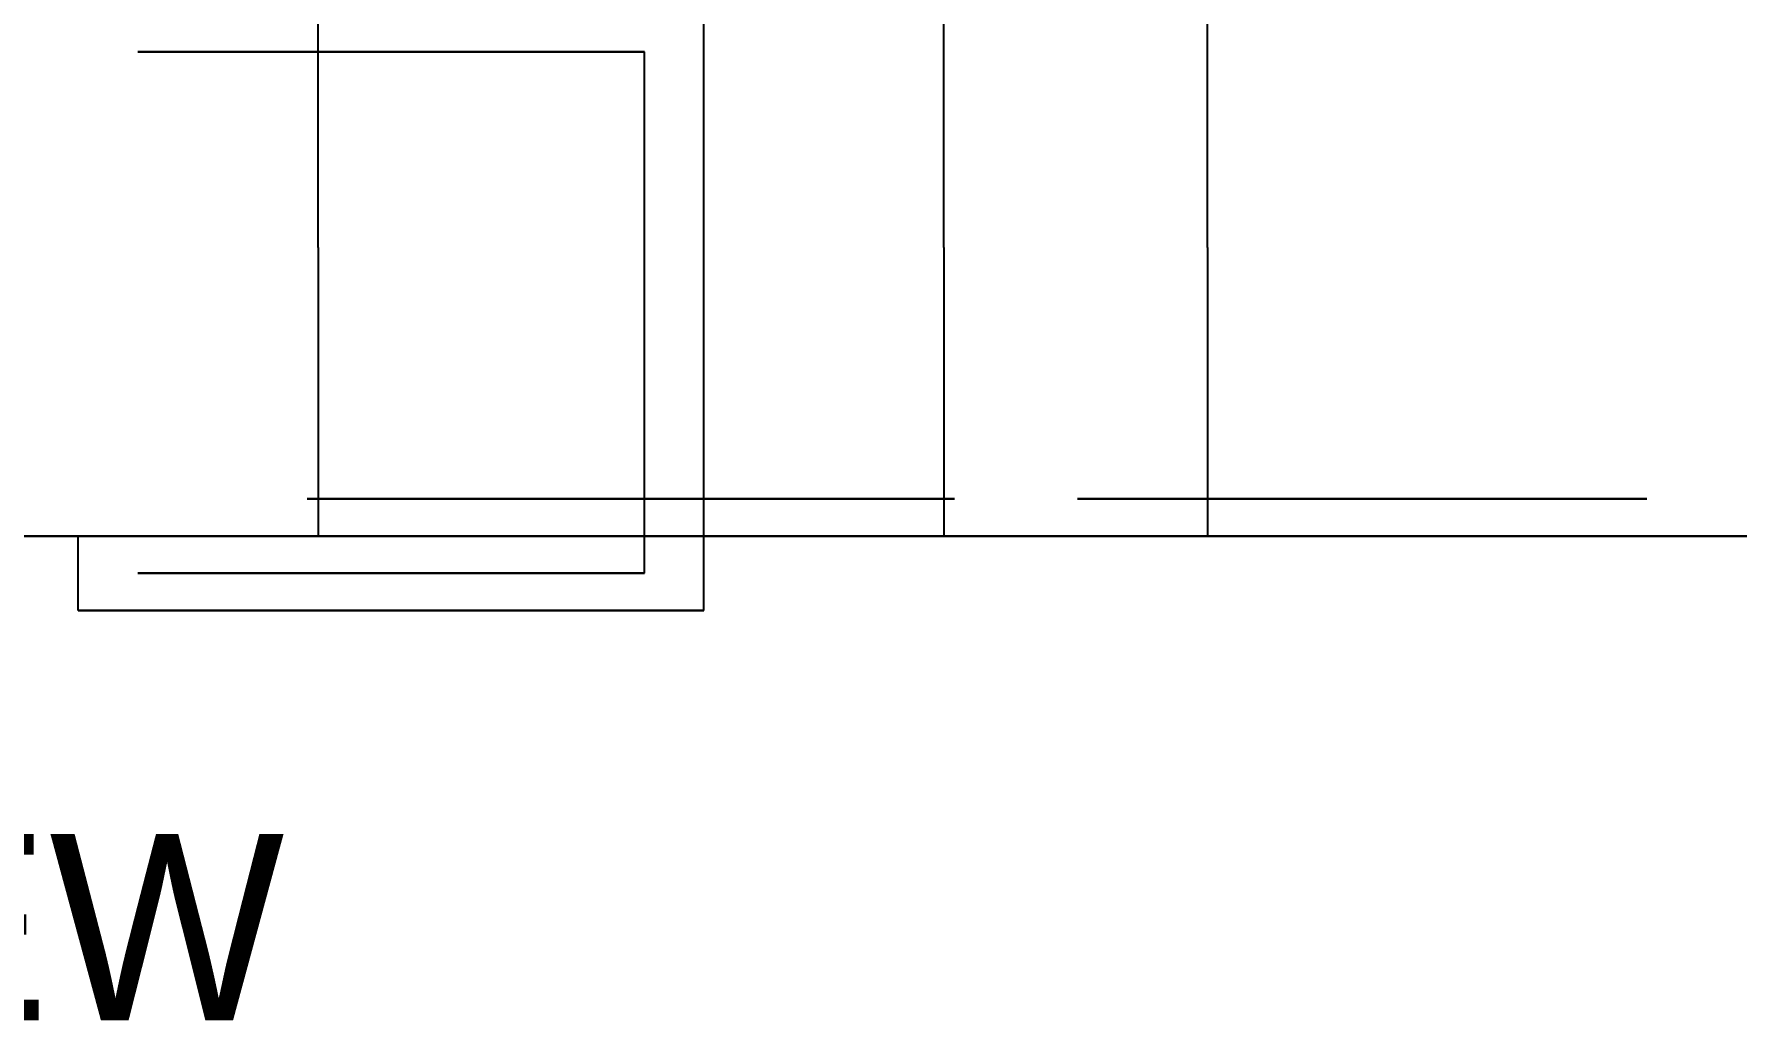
# Model space of a CAD drawing. Header units: millimetres. Extents: x 23 to 350, y -193 to 153.
# Drawn here: x 300.21 to 323.07, y 106.46 to 119.74 of the extents above; entities that cross this region are included whole.
import ezdxf

# ---------------------------------------------------------------- set-up
doc = ezdxf.new("R2010")
doc.units = ezdxf.units.MM
for name, color, linetype in [('HIDDEN', 8, 'Continuous'), ('TEXT', 5, 'Continuous'), ('VISIBLE', 7, 'Continuous')]:
    doc.layers.add(name, color=color, linetype=linetype)

msp = doc.modelspace()

# ---------------------------------------------------------------- linework, layer by layer
at = {"layer": 'HIDDEN'}
for points in [[(309.2, 113), (309.2, 126)], [(309.2, 112), (309.2, 126)], [(309.2, 112), (309.2, 126)], [(309.2, 112), (309.2, 126)], [(309.2, 112), (309.2, 126)], [(309.2, 112), (309.2, 126)], [(309.2, 112), (309.2, 126)], [(309.2, 112), (309.2, 126)], [(309.2, 112), (309.2, 126)], [(309.2, 112), (309.2, 126)], [(301.6, 119.5), (301.699, 119.5)], [(301.699, 119.5), (301.6, 119.5)], [(301.6, 119.5), (301.699, 119.5)], [(301.699, 119.5), (301.6, 119.5)], [(301.6, 119.5), (301.699, 119.5)], [(301.699, 119.5), (301.6, 119.5)], [(301.6, 119.5), (301.699, 119.5)], [(301.699, 119.5), (301.6, 119.5)], [(301.6, 119.5), (301.699, 119.5)], [(301.699, 119.5), (301.6, 119.5)], [(301.6, 119.5), (301.699, 119.5)], [(301.699, 119.5), (301.6, 119.5)], [(301.699, 119.5), (301.989, 119.5)], [(301.989, 119.5), (301.699, 119.5)], [(301.699, 119.5), (301.989, 119.5)], [(301.989, 119.5), (301.699, 119.5)], [(301.699, 119.5), (301.989, 119.5)], [(301.989, 119.5), (301.699, 119.5)], [(301.699, 119.5), (301.989, 119.5)], [(301.989, 119.5), (301.699, 119.5)], [(301.699, 119.5), (301.989, 119.5)], [(301.989, 119.5), (301.699, 119.5)], [(301.699, 119.5), (301.989, 119.5)], [(301.989, 119.5), (301.699, 119.5)], [(301.989, 119.5), (302.455, 119.5)], [(302.455, 119.5), (301.989, 119.5)], [(301.989, 119.5), (302.455, 119.5)], [(302.455, 119.5), (301.989, 119.5)], [(301.989, 119.5), (302.455, 119.5)], [(302.455, 119.5), (301.989, 119.5)], [(301.989, 119.5), (302.455, 119.5)], [(302.455, 119.5), (301.989, 119.5)], [(301.989, 119.5), (302.455, 119.5)], [(302.455, 119.5), (301.989, 119.5)], [(301.989, 119.5), (302.455, 119.5)], [(302.455, 119.5), (301.989, 119.5)], [(302.455, 119.5), (303.069, 119.5)], [(303.069, 119.5), (302.455, 119.5)], [(302.455, 119.5), (303.069, 119.5)], [(303.069, 119.5), (302.455, 119.5)], [(302.455, 119.5), (303.069, 119.5)], [(303.069, 119.5), (302.455, 119.5)], [(302.455, 119.5), (303.069, 119.5)], [(303.069, 119.5), (302.455, 119.5)], [(302.455, 119.5), (303.069, 119.5)], [(303.069, 119.5), (302.455, 119.5)], [(302.455, 119.5), (303.069, 119.5)], [(303.069, 119.5), (302.455, 119.5)], [(303.069, 119.5), (303.794, 119.5)], [(303.794, 119.5), (303.069, 119.5)], [(303.069, 119.5), (303.794, 119.5)], [(303.794, 119.5), (303.069, 119.5)], [(303.069, 119.5), (303.794, 119.5)], [(303.794, 119.5), (303.069, 119.5)], [(303.069, 119.5), (303.794, 119.5)], [(303.794, 119.5), (303.069, 119.5)], [(303.069, 119.5), (303.794, 119.5)], [(303.794, 119.5), (303.069, 119.5)], [(303.069, 119.5), (303.794, 119.5)], [(303.794, 119.5), (303.069, 119.5)], [(303.794, 119.5), (304.59, 119.5)], [(304.59, 119.5), (303.794, 119.5)], [(303.794, 119.5), (304.59, 119.5)], [(304.59, 119.5), (303.794, 119.5)], [(303.794, 119.5), (304.59, 119.5)], [(304.59, 119.5), (303.794, 119.5)], [(303.794, 119.5), (304.59, 119.5)], [(304.59, 119.5), (303.794, 119.5)], [(303.794, 119.5), (304.59, 119.5)], [(304.59, 119.5), (303.794, 119.5)], [(303.794, 119.5), (304.59, 119.5)], [(304.59, 119.5), (303.794, 119.5)], [(304.59, 119.5), (305.41, 119.5)], [(305.41, 119.5), (304.59, 119.5)], [(304.59, 119.5), (305.41, 119.5)], [(305.41, 119.5), (304.59, 119.5)], [(304.59, 119.5), (305.41, 119.5)], [(305.41, 119.5), (304.59, 119.5)], [(304.59, 119.5), (305.41, 119.5)], [(305.41, 119.5), (304.59, 119.5)], [(304.59, 119.5), (305.41, 119.5)], [(305.41, 119.5), (304.59, 119.5)], [(304.59, 119.5), (305.41, 119.5)], [(305.41, 119.5), (304.59, 119.5)], [(305.41, 119.5), (306.206, 119.5)], [(306.206, 119.5), (305.41, 119.5)], [(305.41, 119.5), (306.206, 119.5)], [(306.206, 119.5), (305.41, 119.5)], [(305.41, 119.5), (306.206, 119.5)], [(306.206, 119.5), (305.41, 119.5)], [(305.41, 119.5), (306.206, 119.5)], [(306.206, 119.5), (305.41, 119.5)], [(305.41, 119.5), (306.206, 119.5)], [(306.206, 119.5), (305.41, 119.5)], [(305.41, 119.5), (306.206, 119.5)], [(306.206, 119.5), (305.41, 119.5)], [(306.206, 119.5), (306.931, 119.5)], [(306.931, 119.5), (306.206, 119.5)], [(306.206, 119.5), (306.931, 119.5)], [(306.931, 119.5), (306.206, 119.5)], [(306.206, 119.5), (306.931, 119.5)], [(306.931, 119.5), (306.206, 119.5)], [(306.206, 119.5), (306.931, 119.5)], [(306.931, 119.5), (306.206, 119.5)], [(306.206, 119.5), (306.931, 119.5)], [(306.931, 119.5), (306.206, 119.5)], [(306.206, 119.5), (306.931, 119.5)], [(306.931, 119.5), (306.206, 119.5)], [(306.931, 119.5), (307.545, 119.5)], [(307.545, 119.5), (306.931, 119.5)], [(306.931, 119.5), (307.545, 119.5)], [(307.545, 119.5), (306.931, 119.5)], [(306.931, 119.5), (307.545, 119.5)], [(307.545, 119.5), (306.931, 119.5)], [(306.931, 119.5), (307.545, 119.5)], [(307.545, 119.5), (306.931, 119.5)], [(306.931, 119.5), (307.545, 119.5)], [(307.545, 119.5), (306.931, 119.5)], [(306.931, 119.5), (307.545, 119.5)], [(307.545, 119.5), (306.931, 119.5)], [(307.545, 119.5), (308.011, 119.5)], [(308.011, 119.5), (307.545, 119.5)], [(307.545, 119.5), (308.011, 119.5)], [(308.011, 119.5), (307.545, 119.5)], [(307.545, 119.5), (308.011, 119.5)], [(308.011, 119.5), (307.545, 119.5)], [(307.545, 119.5), (308.011, 119.5)], [(308.011, 119.5), (307.545, 119.5)], [(307.545, 119.5), (308.011, 119.5)], [(308.011, 119.5), (307.545, 119.5)], [(307.545, 119.5), (308.011, 119.5)], [(308.011, 119.5), (307.545, 119.5)], [(308.011, 119.5), (308.301, 119.5)], [(308.301, 119.5), (308.011, 119.5)], [(308.011, 119.5), (308.301, 119.5)], [(308.301, 119.5), (308.011, 119.5)], [(308.011, 119.5), (308.301, 119.5)], [(308.301, 119.5), (308.011, 119.5)], [(308.011, 119.5), (308.301, 119.5)], [(308.301, 119.5), (308.011, 119.5)], [(308.011, 119.5), (308.301, 119.5)], [(308.301, 119.5), (308.011, 119.5)], [(308.011, 119.5), (308.301, 119.5)], [(308.301, 119.5), (308.011, 119.5)], [(308.301, 119.5), (308.4, 119.5)], [(308.4, 119.5), (308.301, 119.5)], [(308.301, 119.5), (308.4, 119.5)], [(308.4, 119.5), (308.301, 119.5)], [(308.301, 119.5), (308.4, 119.5)], [(308.4, 119.5), (308.301, 119.5)], [(308.301, 119.5), (308.4, 119.5)], [(308.4, 119.5), (308.301, 119.5)], [(308.301, 119.5), (308.4, 119.5)], [(308.4, 119.5), (308.301, 119.5)], [(308.301, 119.5), (308.4, 119.5)], [(308.4, 119.5), (308.301, 119.5)], [(308.4, 112.5), (308.4, 119.5)], [(308.4, 112.5), (308.4, 119.5)], [(308.4, 112.5), (308.4, 119.5)], [(308.4, 112.5), (308.4, 119.5)], [(308.4, 112.5), (308.4, 119.5)], [(308.4, 112.5), (308.4, 119.5)], [(303.874, 113.5), (303.886, 113.5)], [(303.916, 113.5), (303.874, 113.5)], [(303.886, 113.5), (304.053, 113.5)], [(304.142, 113.5), (303.916, 113.5)], [(304.053, 113.5), (304.407, 113.5)], [(304.549, 113.5), (304.142, 113.5)], [(304.407, 113.5), (304.928, 113.5)], [(305.115, 113.5), (304.549, 113.5)], [(304.928, 113.5), (305.585, 113.5)], [(305.806, 113.5), (305.115, 113.5)], [(305.585, 113.5), (306.34, 113.5)], [(305.764, 113.5), (305.776, 113.5)], [(305.806, 113.5), (305.764, 113.5)], [(305.776, 113.5), (305.943, 113.5)], [(306.582, 113.5), (305.806, 113.5)], [(306.032, 113.5), (305.806, 113.5)], [(305.943, 113.5), (306.297, 113.5)], [(306.439, 113.5), (306.032, 113.5)], [(306.297, 113.5), (306.818, 113.5)], [(306.34, 113.5), (307.15, 113.5)], [(307.005, 113.5), (306.439, 113.5)], [(307.399, 113.5), (306.582, 113.5)], [(306.818, 113.5), (307.475, 113.5)], [(307.696, 113.5), (307.005, 113.5)], [(307.15, 113.5), (307.966, 113.5)], [(308.208, 113.5), (307.399, 113.5)], [(307.475, 113.5), (308.23, 113.5)], [(308.472, 113.5), (307.696, 113.5)], [(307.966, 113.5), (308.743, 113.5)], [(308.964, 113.5), (308.208, 113.5)], [(308.23, 113.5), (309.04, 113.5)], [(309.289, 113.5), (308.472, 113.5)], [(308.743, 113.5), (309.434, 113.5)], [(309.621, 113.5), (308.964, 113.5)], [(309.04, 113.5), (309.856, 113.5)], [(310.099, 113.5), (309.289, 113.5)], [(309.434, 113.5), (310, 113.5)], [(310.141, 113.5), (309.621, 113.5)], [(309.856, 113.5), (310.633, 113.5)], [(310, 113.5), (310.407, 113.5)], [(310.854, 113.5), (310.099, 113.5)], [(310.495, 113.5), (310.141, 113.5)], [(310.407, 113.5), (310.632, 113.5)], [(310.662, 113.5), (310.495, 113.5)], [(310.632, 113.5), (310.674, 113.5)], [(310.633, 113.5), (311.324, 113.5)], [(310.674, 113.5), (310.662, 113.5)], [(311.511, 113.5), (310.854, 113.5)], [(311.324, 113.5), (311.89, 113.5)], [(312.031, 113.5), (311.511, 113.5)], [(311.89, 113.5), (312.297, 113.5)], [(312.385, 113.5), (312.031, 113.5)], [(312.297, 113.5), (312.522, 113.5)], [(312.552, 113.5), (312.385, 113.5)], [(312.522, 113.5), (312.564, 113.5)], [(312.564, 113.5), (312.552, 113.5)], [(314.214, 113.5), (314.226, 113.5)], [(314.256, 113.5), (314.214, 113.5)], [(314.226, 113.5), (314.393, 113.5)], [(314.482, 113.5), (314.256, 113.5)], [(314.393, 113.5), (314.747, 113.5)], [(314.889, 113.5), (314.482, 113.5)], [(314.747, 113.5), (315.268, 113.5)], [(315.454, 113.5), (314.889, 113.5)], [(315.055, 113.5), (315.067, 113.5)], [(315.097, 113.5), (315.055, 113.5)], [(315.067, 113.5), (315.234, 113.5)], [(315.323, 113.5), (315.097, 113.5)], [(315.234, 113.5), (315.588, 113.5)], [(315.268, 113.5), (315.925, 113.5)], [(315.73, 113.5), (315.323, 113.5)], [(316.146, 113.5), (315.454, 113.5)], [(315.588, 113.5), (316.109, 113.5)], [(316.296, 113.5), (315.73, 113.5)], [(315.925, 113.5), (316.68, 113.5)], [(316.109, 113.5), (316.766, 113.5)], [(316.922, 113.5), (316.146, 113.5)], [(316.987, 113.5), (316.296, 113.5)], [(316.68, 113.5), (317.49, 113.5)], [(316.766, 113.5), (317.521, 113.5)], [(317.739, 113.5), (316.922, 113.5)], [(317.763, 113.5), (316.987, 113.5)], [(317.49, 113.5), (318.306, 113.5)], [(317.521, 113.5), (318.331, 113.5)], [(318.548, 113.5), (317.739, 113.5)], [(318.58, 113.5), (317.763, 113.5)], [(318.306, 113.5), (319.083, 113.5)], [(318.331, 113.5), (319.147, 113.5)], [(319.304, 113.5), (318.548, 113.5)], [(319.39, 113.5), (318.58, 113.5)], [(319.083, 113.5), (319.774, 113.5)], [(319.147, 113.5), (319.924, 113.5)], [(319.961, 113.5), (319.304, 113.5)], [(320.145, 113.5), (319.39, 113.5)], [(319.774, 113.5), (320.34, 113.5)], [(319.924, 113.5), (320.615, 113.5)], [(320.481, 113.5), (319.961, 113.5)], [(320.802, 113.5), (320.145, 113.5)], [(320.34, 113.5), (320.747, 113.5)], [(320.835, 113.5), (320.481, 113.5)], [(320.615, 113.5), (321.181, 113.5)], [(320.747, 113.5), (320.972, 113.5)], [(321.322, 113.5), (320.802, 113.5)], [(321.002, 113.5), (320.835, 113.5)], [(320.972, 113.5), (321.014, 113.5)], [(321.014, 113.5), (321.002, 113.5)], [(321.181, 113.5), (321.588, 113.5)], [(321.677, 113.5), (321.322, 113.5)], [(321.588, 113.5), (321.813, 113.5)], [(321.843, 113.5), (321.677, 113.5)], [(321.813, 113.5), (321.855, 113.5)], [(321.855, 113.5), (321.843, 113.5)], [(300.555, 113), (299.629, 113)], [(300.279, 113), (299.636, 113)], [(300.104, 113), (300.607, 113)], [(300.716, 113), (300.279, 113)], [(301.552, 113), (300.555, 113)], [(300.607, 113), (300.885, 113)], [(300.923, 113), (300.716, 113)], [(300.885, 113), (300.937, 113)], [(300.937, 113), (300.923, 113)], [(302.562, 113), (301.552, 113)], [(303.527, 113), (302.562, 113)], [(303.074, 113), (303.089, 113)], [(303.126, 113), (303.074, 113)], [(303.089, 113), (303.295, 113)], [(303.404, 113), (303.126, 113)], [(303.295, 113), (303.733, 113)], [(303.908, 113), (303.404, 113)], [(304.39, 113), (303.527, 113)], [(303.733, 113), (304.376, 113)], [(304.606, 113), (303.908, 113)], [(304.03, 113), (304.021, 113)], [(304.219, 113), (304.03, 113)], [(304.64, 113), (304.219, 113)], [(304.376, 113), (305.187, 113)], [(304.38, 113), (304.73, 113)], [(305.101, 113), (304.39, 113)], [(305.46, 113), (304.606, 113)], [(305.27, 113), (304.64, 113)], [(304.73, 113), (305.36, 113)], [(304.964, 113), (304.979, 113)], [(305.016, 113), (304.964, 113)], [(304.979, 113), (305.185, 113)], [(305.295, 113), (305.016, 113)], [(305.62, 113), (305.101, 113)], [(305.185, 113), (305.623, 113)], [(305.187, 113), (306.12, 113)], [(306.071, 113), (305.27, 113)], [(305.798, 113), (305.295, 113)], [(305.36, 113), (305.781, 113)], [(306.419, 113), (305.46, 113)], [(305.915, 113), (305.62, 113)], [(305.623, 113), (306.266, 113)], [(305.781, 113), (305.97, 113)], [(306.496, 113), (305.798, 113)], [(305.979, 113), (305.915, 113)], [(305.97, 113), (305.979, 113)], [(306.997, 113), (306.071, 113)], [(306.12, 113), (307.12, 113)], [(306.266, 113), (307.077, 113)], [(307.428, 113), (306.419, 113)], [(307.35, 113), (306.496, 113)], [(307.994, 113), (306.997, 113)], [(307.077, 113), (308.01, 113)], [(307.12, 113), (308.129, 113)], [(308.309, 113), (307.35, 113)], [(308.428, 113), (307.428, 113)], [(309.004, 113), (307.994, 113)], [(308.01, 113), (309.01, 113)], [(308.129, 113), (309.089, 113)], [(309.318, 113), (308.309, 113)], [(309.361, 113), (308.428, 113)], [(309.969, 113), (309.004, 113)], [(309.01, 113), (310.019, 113)], [(309.089, 113), (309.942, 113)], [(310.318, 113), (309.318, 113)], [(310.173, 113), (309.361, 113)], [(309.942, 113), (310.641, 113)], [(310.832, 113), (309.969, 113)], [(310.019, 113), (310.979, 113)], [(310.816, 113), (310.173, 113)], [(311.251, 113), (310.318, 113)], [(310.641, 113), (311.144, 113)], [(311.253, 113), (310.816, 113)], [(311.543, 113), (310.832, 113)], [(310.979, 113), (311.172, 113)], [(311.144, 113), (311.422, 113)], [(312.063, 113), (311.251, 113)], [(311.459, 113), (311.253, 113)], [(311.404, 113), (311.468, 113)], [(311.413, 113), (311.404, 113)], [(311.602, 113), (311.413, 113)], [(311.422, 113), (311.474, 113)], [(311.474, 113), (311.459, 113)], [(311.468, 113), (311.763, 113)], [(312.062, 113), (311.543, 113)], [(312.023, 113), (311.602, 113)], [(311.763, 113), (311.802, 113)], [(311.763, 113), (311.832, 113)], [(311.832, 113), (312.531, 113)], [(312.653, 113), (312.023, 113)], [(312.357, 113), (312.062, 113)], [(312.706, 113), (312.063, 113)], [(312.223, 113), (312.282, 113)], [(312.282, 113), (312.412, 113)], [(312.421, 113), (312.357, 113)], [(312.531, 113), (313.034, 113)], [(313.454, 113), (312.653, 113)], [(313.143, 113), (312.706, 113)], [(313.034, 113), (313.312, 113)], [(313.349, 113), (313.143, 113)], [(313.312, 113), (313.364, 113)], [(313.364, 113), (313.349, 113)], [(313.414, 113), (313.429, 113)], [(313.466, 113), (313.414, 113)], [(313.429, 113), (313.635, 113)], [(314.38, 113), (313.454, 113)], [(313.744, 113), (313.466, 113)], [(313.635, 113), (314.073, 113)], [(314.248, 113), (313.744, 113)], [(314.073, 113), (314.716, 113)], [(314.946, 113), (314.248, 113)], [(314.255, 113), (314.27, 113)], [(314.307, 113), (314.255, 113)], [(314.27, 113), (314.476, 113)], [(314.586, 113), (314.307, 113)], [(315.377, 113), (314.38, 113)], [(314.476, 113), (314.914, 113)], [(315.089, 113), (314.586, 113)], [(314.716, 113), (315.527, 113)], [(314.914, 113), (315.557, 113)], [(315.8, 113), (314.946, 113)], [(315.787, 113), (315.089, 113)], [(316.387, 113), (315.377, 113)], [(315.527, 113), (316.46, 113)], [(315.557, 113), (316.369, 113)], [(316.641, 113), (315.787, 113)], [(316.759, 113), (315.8, 113)], [(315.969, 113), (315.959, 113)], [(316.157, 113), (315.969, 113)], [(316.579, 113), (316.157, 113)], [(316.319, 113), (316.829, 113)], [(316.369, 113), (317.301, 113)], [(317.352, 113), (316.387, 113)], [(316.46, 113), (317.46, 113)], [(317.208, 113), (316.579, 113)], [(317.6, 113), (316.641, 113)], [(317.768, 113), (316.759, 113)], [(316.829, 113), (316.837, 113)], [(318.009, 113), (317.208, 113)], [(317.301, 113), (318.301, 113)], [(318.215, 113), (317.352, 113)], [(317.46, 113), (318.469, 113)], [(317.548, 113), (317.754, 113)], [(318.609, 113), (317.6, 113)], [(317.754, 113), (318.555, 113)], [(318.768, 113), (317.768, 113)], [(318.935, 113), (318.009, 113)], [(318.926, 113), (318.215, 113)], [(318.301, 113), (319.31, 113)], [(318.469, 113), (319.428, 113)], [(318.555, 113), (319.185, 113)], [(319.609, 113), (318.609, 113)], [(319.701, 113), (318.768, 113)], [(319.445, 113), (318.926, 113)], [(319.932, 113), (318.935, 113)], [(319.017, 113), (319.082, 113)], [(319.027, 113), (319.017, 113)], [(319.215, 113), (319.027, 113)], [(319.082, 113), (319.377, 113)], [(319.185, 113), (319.606, 113)], [(319.637, 113), (319.215, 113)], [(319.31, 113), (320.27, 113)], [(319.377, 113), (319.895, 113)], [(319.428, 113), (320.282, 113)], [(319.74, 113), (319.445, 113)], [(319.606, 113), (319.795, 113)], [(320.542, 113), (319.609, 113)], [(320.266, 113), (319.637, 113)], [(320.513, 113), (319.701, 113)], [(319.804, 113), (319.74, 113)], [(319.795, 113), (319.804, 113)], [(319.895, 113), (320.607, 113)], [(320.942, 113), (319.932, 113)], [(321.067, 113), (320.266, 113)], [(320.27, 113), (321.123, 113)], [(320.282, 113), (320.981, 113)], [(321.156, 113), (320.513, 113)], [(321.354, 113), (320.542, 113)], [(320.607, 113), (321.47, 113)], [(321.907, 113), (320.942, 113)], [(320.981, 113), (321.484, 113)], [(321.993, 113), (321.067, 113)], [(321.123, 113), (321.822, 113)], [(321.593, 113), (321.156, 113)], [(321.997, 113), (321.354, 113)], [(321.47, 113), (322.435, 113)], [(321.484, 113), (321.762, 113)], [(321.799, 113), (321.593, 113)], [(321.762, 113), (321.814, 113)], [(321.814, 113), (321.799, 113)], [(321.822, 113), (322.325, 113)], [(322.77, 113), (321.907, 113)], [(322.99, 113), (321.993, 113)], [(322.434, 113), (321.997, 113)], [(322.325, 113), (322.603, 113)], [(322.641, 113), (322.434, 113)], [(322.435, 113), (323.445, 113)], [(322.603, 113), (322.655, 113)], [(322.655, 113), (322.641, 113)], [(323.482, 113), (322.77, 113)], [(324, 113), (322.99, 113)], [(301.6, 112.5), (301.699, 112.5)], [(301.699, 112.5), (301.6, 112.5)], [(301.6, 112.5), (301.699, 112.5)], [(301.699, 112.5), (301.6, 112.5)], [(301.6, 112.5), (301.699, 112.5)], [(301.699, 112.5), (301.6, 112.5)], [(301.6, 112.5), (301.699, 112.5)], [(301.699, 112.5), (301.6, 112.5)], [(301.6, 112.5), (301.699, 112.5)], [(301.699, 112.5), (301.6, 112.5)], [(301.6, 112.5), (301.699, 112.5)], [(301.699, 112.5), (301.6, 112.5)], [(301.699, 112.5), (301.989, 112.5)], [(301.989, 112.5), (301.699, 112.5)], [(301.699, 112.5), (301.989, 112.5)], [(301.989, 112.5), (301.699, 112.5)], [(301.699, 112.5), (301.989, 112.5)], [(301.989, 112.5), (301.699, 112.5)], [(301.699, 112.5), (301.989, 112.5)], [(301.989, 112.5), (301.699, 112.5)], [(301.699, 112.5), (301.989, 112.5)], [(301.989, 112.5), (301.699, 112.5)], [(301.699, 112.5), (301.989, 112.5)], [(301.989, 112.5), (301.699, 112.5)], [(301.989, 112.5), (302.455, 112.5)], [(302.455, 112.5), (301.989, 112.5)], [(301.989, 112.5), (302.455, 112.5)], [(302.455, 112.5), (301.989, 112.5)], [(301.989, 112.5), (302.455, 112.5)], [(302.455, 112.5), (301.989, 112.5)], [(301.989, 112.5), (302.455, 112.5)], [(302.455, 112.5), (301.989, 112.5)], [(301.989, 112.5), (302.455, 112.5)], [(302.455, 112.5), (301.989, 112.5)], [(301.989, 112.5), (302.455, 112.5)], [(302.455, 112.5), (301.989, 112.5)], [(302.455, 112.5), (303.069, 112.5)], [(303.069, 112.5), (302.455, 112.5)], [(302.455, 112.5), (303.069, 112.5)], [(303.069, 112.5), (302.455, 112.5)], [(302.455, 112.5), (303.069, 112.5)], [(303.069, 112.5), (302.455, 112.5)], [(302.455, 112.5), (303.069, 112.5)], [(303.069, 112.5), (302.455, 112.5)], [(302.455, 112.5), (303.069, 112.5)], [(303.069, 112.5), (302.455, 112.5)], [(302.455, 112.5), (303.069, 112.5)], [(303.069, 112.5), (302.455, 112.5)], [(303.069, 112.5), (303.794, 112.5)], [(303.794, 112.5), (303.069, 112.5)], [(303.069, 112.5), (303.794, 112.5)], [(303.794, 112.5), (303.069, 112.5)], [(303.069, 112.5), (303.794, 112.5)], [(303.794, 112.5), (303.069, 112.5)], [(303.069, 112.5), (303.794, 112.5)], [(303.794, 112.5), (303.069, 112.5)], [(303.069, 112.5), (303.794, 112.5)], [(303.794, 112.5), (303.069, 112.5)], [(303.069, 112.5), (303.794, 112.5)], [(303.794, 112.5), (303.069, 112.5)], [(303.794, 112.5), (304.59, 112.5)], [(304.59, 112.5), (303.794, 112.5)], [(303.794, 112.5), (304.59, 112.5)], [(304.59, 112.5), (303.794, 112.5)], [(303.794, 112.5), (304.59, 112.5)], [(304.59, 112.5), (303.794, 112.5)], [(303.794, 112.5), (304.59, 112.5)], [(304.59, 112.5), (303.794, 112.5)], [(303.794, 112.5), (304.59, 112.5)], [(304.59, 112.5), (303.794, 112.5)], [(303.794, 112.5), (304.59, 112.5)], [(304.59, 112.5), (303.794, 112.5)], [(304.59, 112.5), (305.41, 112.5)], [(305.41, 112.5), (304.59, 112.5)], [(304.59, 112.5), (305.41, 112.5)], [(305.41, 112.5), (304.59, 112.5)], [(304.59, 112.5), (305.41, 112.5)], [(305.41, 112.5), (304.59, 112.5)], [(304.59, 112.5), (305.41, 112.5)], [(305.41, 112.5), (304.59, 112.5)], [(304.59, 112.5), (305.41, 112.5)], [(305.41, 112.5), (304.59, 112.5)], [(304.59, 112.5), (305.41, 112.5)], [(305.41, 112.5), (304.59, 112.5)], [(305.41, 112.5), (306.206, 112.5)], [(306.206, 112.5), (305.41, 112.5)], [(305.41, 112.5), (306.206, 112.5)], [(306.206, 112.5), (305.41, 112.5)], [(305.41, 112.5), (306.206, 112.5)], [(306.206, 112.5), (305.41, 112.5)], [(305.41, 112.5), (306.206, 112.5)], [(306.206, 112.5), (305.41, 112.5)], [(305.41, 112.5), (306.206, 112.5)], [(306.206, 112.5), (305.41, 112.5)], [(305.41, 112.5), (306.206, 112.5)], [(306.206, 112.5), (305.41, 112.5)], [(306.206, 112.5), (306.931, 112.5)], [(306.931, 112.5), (306.206, 112.5)], [(306.206, 112.5), (306.931, 112.5)], [(306.931, 112.5), (306.206, 112.5)], [(306.206, 112.5), (306.931, 112.5)], [(306.931, 112.5), (306.206, 112.5)], [(306.206, 112.5), (306.931, 112.5)], [(306.931, 112.5), (306.206, 112.5)], [(306.206, 112.5), (306.931, 112.5)], [(306.931, 112.5), (306.206, 112.5)], [(306.206, 112.5), (306.931, 112.5)], [(306.931, 112.5), (306.206, 112.5)], [(306.931, 112.5), (307.545, 112.5)], [(307.545, 112.5), (306.931, 112.5)], [(306.931, 112.5), (307.545, 112.5)], [(307.545, 112.5), (306.931, 112.5)], [(306.931, 112.5), (307.545, 112.5)], [(307.545, 112.5), (306.931, 112.5)], [(306.931, 112.5), (307.545, 112.5)], [(307.545, 112.5), (306.931, 112.5)], [(306.931, 112.5), (307.545, 112.5)], [(307.545, 112.5), (306.931, 112.5)], [(306.931, 112.5), (307.545, 112.5)], [(307.545, 112.5), (306.931, 112.5)], [(307.545, 112.5), (308.011, 112.5)], [(308.011, 112.5), (307.545, 112.5)], [(307.545, 112.5), (308.011, 112.5)], [(308.011, 112.5), (307.545, 112.5)], [(307.545, 112.5), (308.011, 112.5)], [(308.011, 112.5), (307.545, 112.5)], [(307.545, 112.5), (308.011, 112.5)], [(308.011, 112.5), (307.545, 112.5)], [(307.545, 112.5), (308.011, 112.5)], [(308.011, 112.5), (307.545, 112.5)], [(307.545, 112.5), (308.011, 112.5)], [(308.011, 112.5), (307.545, 112.5)], [(308.011, 112.5), (308.301, 112.5)], [(308.301, 112.5), (308.011, 112.5)], [(308.011, 112.5), (308.301, 112.5)], [(308.301, 112.5), (308.011, 112.5)], [(308.011, 112.5), (308.301, 112.5)], [(308.301, 112.5), (308.011, 112.5)], [(308.011, 112.5), (308.301, 112.5)], [(308.301, 112.5), (308.011, 112.5)], [(308.011, 112.5), (308.301, 112.5)], [(308.301, 112.5), (308.011, 112.5)], [(308.011, 112.5), (308.301, 112.5)], [(308.301, 112.5), (308.011, 112.5)], [(308.301, 112.5), (308.4, 112.5)], [(308.4, 112.5), (308.301, 112.5)], [(308.301, 112.5), (308.4, 112.5)], [(308.4, 112.5), (308.301, 112.5)], [(308.301, 112.5), (308.4, 112.5)], [(308.4, 112.5), (308.301, 112.5)], [(308.301, 112.5), (308.4, 112.5)], [(308.4, 112.5), (308.301, 112.5)], [(308.301, 112.5), (308.4, 112.5)], [(308.4, 112.5), (308.301, 112.5)], [(308.301, 112.5), (308.4, 112.5)], [(308.4, 112.5), (308.301, 112.5)], [(300.922, 112), (300.8, 112)], [(300.8, 112), (300.922, 112)], [(300.922, 112), (300.8, 112)], [(300.8, 112), (300.922, 112)], [(300.922, 112), (300.8, 112)], [(300.8, 112), (300.922, 112)], [(300.922, 112), (300.8, 112)], [(300.8, 112), (300.922, 112)], [(300.922, 112), (300.8, 112)], [(300.8, 112), (300.922, 112)], [(300.922, 112), (300.8, 112)], [(300.8, 112), (300.922, 112)], [(300.922, 112), (300.8, 112)], [(300.8, 112), (300.922, 112)], [(300.922, 112), (300.8, 112)], [(300.8, 112), (300.922, 112)], [(300.922, 112), (300.8, 112)], [(300.8, 112), (300.922, 112)], [(300.922, 112), (300.8, 112)], [(301.281, 112), (300.922, 112)], [(300.922, 112), (301.281, 112)], [(301.281, 112), (300.922, 112)], [(300.922, 112), (301.281, 112)], [(301.281, 112), (300.922, 112)], [(300.922, 112), (301.281, 112)], [(301.281, 112), (300.922, 112)], [(300.922, 112), (301.281, 112)], [(301.281, 112), (300.922, 112)], [(300.922, 112), (301.281, 112)], [(301.281, 112), (300.922, 112)], [(300.922, 112), (301.281, 112)], [(301.281, 112), (300.922, 112)], [(300.922, 112), (301.281, 112)], [(301.281, 112), (300.922, 112)], [(300.922, 112), (301.281, 112)], [(301.281, 112), (300.922, 112)], [(300.922, 112), (301.281, 112)], [(301.281, 112), (300.922, 112)], [(301.856, 112), (301.281, 112)], [(301.281, 112), (301.856, 112)], [(301.856, 112), (301.281, 112)], [(301.281, 112), (301.856, 112)], [(301.856, 112), (301.281, 112)], [(301.281, 112), (301.856, 112)], [(301.856, 112), (301.281, 112)], [(301.281, 112), (301.856, 112)], [(301.856, 112), (301.281, 112)], [(301.281, 112), (301.856, 112)], [(301.856, 112), (301.281, 112)], [(301.281, 112), (301.856, 112)], [(301.856, 112), (301.281, 112)], [(301.281, 112), (301.856, 112)], [(301.856, 112), (301.281, 112)], [(301.281, 112), (301.856, 112)], [(301.856, 112), (301.281, 112)], [(301.281, 112), (301.856, 112)], [(301.856, 112), (301.281, 112)], [(302.614, 112), (301.856, 112)], [(301.856, 112), (302.614, 112)], [(302.614, 112), (301.856, 112)], [(301.856, 112), (302.614, 112)], [(302.614, 112), (301.856, 112)], [(301.856, 112), (302.614, 112)], [(302.614, 112), (301.856, 112)], [(301.856, 112), (302.614, 112)], [(302.614, 112), (301.856, 112)], [(301.856, 112), (302.614, 112)], [(302.614, 112), (301.856, 112)], [(301.856, 112), (302.614, 112)], [(302.614, 112), (301.856, 112)], [(301.856, 112), (302.614, 112)], [(302.614, 112), (301.856, 112)], [(301.856, 112), (302.614, 112)], [(302.614, 112), (301.856, 112)], [(301.856, 112), (302.614, 112)], [(302.614, 112), (301.856, 112)], [(303.511, 112), (302.614, 112)], [(302.614, 112), (303.511, 112)], [(303.511, 112), (302.614, 112)], [(302.614, 112), (303.511, 112)], [(303.511, 112), (302.614, 112)], [(302.614, 112), (303.511, 112)], [(303.511, 112), (302.614, 112)], [(302.614, 112), (303.511, 112)], [(303.511, 112), (302.614, 112)], [(302.614, 112), (303.511, 112)], [(303.511, 112), (302.614, 112)], [(302.614, 112), (303.511, 112)], [(303.511, 112), (302.614, 112)], [(302.614, 112), (303.511, 112)], [(303.511, 112), (302.614, 112)], [(302.614, 112), (303.511, 112)], [(303.511, 112), (302.614, 112)], [(302.614, 112), (303.511, 112)], [(303.511, 112), (302.614, 112)], [(304.494, 112), (303.511, 112)], [(303.511, 112), (304.494, 112)], [(304.494, 112), (303.511, 112)], [(303.511, 112), (304.494, 112)], [(304.494, 112), (303.511, 112)], [(303.511, 112), (304.494, 112)], [(304.494, 112), (303.511, 112)], [(303.511, 112), (304.494, 112)], [(304.494, 112), (303.511, 112)], [(303.511, 112), (304.494, 112)], [(304.494, 112), (303.511, 112)], [(303.511, 112), (304.494, 112)], [(304.494, 112), (303.511, 112)], [(303.511, 112), (304.494, 112)], [(304.494, 112), (303.511, 112)], [(303.511, 112), (304.494, 112)], [(304.494, 112), (303.511, 112)], [(303.511, 112), (304.494, 112)], [(304.494, 112), (303.511, 112)], [(305.506, 112), (304.494, 112)], [(304.494, 112), (305.506, 112)], [(305.506, 112), (304.494, 112)], [(304.494, 112), (305.506, 112)], [(305.506, 112), (304.494, 112)], [(304.494, 112), (305.506, 112)], [(305.506, 112), (304.494, 112)], [(304.494, 112), (305.506, 112)], [(305.506, 112), (304.494, 112)], [(304.494, 112), (305.506, 112)], [(305.506, 112), (304.494, 112)], [(304.494, 112), (305.506, 112)], [(305.506, 112), (304.494, 112)], [(304.494, 112), (305.506, 112)], [(305.506, 112), (304.494, 112)], [(304.494, 112), (305.506, 112)], [(305.506, 112), (304.494, 112)], [(304.494, 112), (305.506, 112)], [(305.506, 112), (304.494, 112)], [(306.489, 112), (305.506, 112)], [(305.506, 112), (306.489, 112)], [(306.489, 112), (305.506, 112)], [(305.506, 112), (306.489, 112)], [(306.489, 112), (305.506, 112)], [(305.506, 112), (306.489, 112)], [(306.489, 112), (305.506, 112)], [(305.506, 112), (306.489, 112)], [(306.489, 112), (305.506, 112)], [(305.506, 112), (306.489, 112)], [(306.489, 112), (305.506, 112)], [(305.506, 112), (306.489, 112)], [(306.489, 112), (305.506, 112)], [(305.506, 112), (306.489, 112)], [(306.489, 112), (305.506, 112)], [(305.506, 112), (306.489, 112)], [(306.489, 112), (305.506, 112)], [(305.506, 112), (306.489, 112)], [(306.489, 112), (305.506, 112)], [(307.386, 112), (306.489, 112)], [(306.489, 112), (307.386, 112)], [(307.386, 112), (306.489, 112)], [(306.489, 112), (307.386, 112)], [(307.386, 112), (306.489, 112)], [(306.489, 112), (307.386, 112)], [(307.386, 112), (306.489, 112)], [(306.489, 112), (307.386, 112)], [(307.386, 112), (306.489, 112)], [(306.489, 112), (307.386, 112)], [(307.386, 112), (306.489, 112)], [(306.489, 112), (307.386, 112)], [(307.386, 112), (306.489, 112)], [(306.489, 112), (307.386, 112)], [(307.386, 112), (306.489, 112)], [(306.489, 112), (307.386, 112)], [(307.386, 112), (306.489, 112)], [(306.489, 112), (307.386, 112)], [(307.386, 112), (306.489, 112)], [(308.144, 112), (307.386, 112)], [(307.386, 112), (308.144, 112)], [(308.144, 112), (307.386, 112)], [(307.386, 112), (308.144, 112)], [(308.144, 112), (307.386, 112)], [(307.386, 112), (308.144, 112)], [(308.144, 112), (307.386, 112)], [(307.386, 112), (308.144, 112)], [(308.144, 112), (307.386, 112)], [(307.386, 112), (308.144, 112)], [(308.144, 112), (307.386, 112)], [(307.386, 112), (308.144, 112)], [(308.144, 112), (307.386, 112)], [(307.386, 112), (308.144, 112)], [(308.144, 112), (307.386, 112)], [(307.386, 112), (308.144, 112)], [(308.144, 112), (307.386, 112)], [(307.386, 112), (308.144, 112)], [(308.144, 112), (307.386, 112)], [(308.719, 112), (308.144, 112)], [(308.144, 112), (308.719, 112)], [(308.719, 112), (308.144, 112)], [(308.144, 112), (308.719, 112)], [(308.719, 112), (308.144, 112)], [(308.144, 112), (308.719, 112)], [(308.719, 112), (308.144, 112)], [(308.144, 112), (308.719, 112)], [(308.719, 112), (308.144, 112)], [(308.144, 112), (308.719, 112)], [(308.719, 112), (308.144, 112)], [(308.144, 112), (308.719, 112)], [(308.719, 112), (308.144, 112)], [(308.144, 112), (308.719, 112)], [(308.719, 112), (308.144, 112)], [(308.144, 112), (308.719, 112)], [(308.719, 112), (308.144, 112)], [(308.144, 112), (308.719, 112)], [(308.719, 112), (308.144, 112)], [(309.078, 112), (308.719, 112)], [(308.719, 112), (309.078, 112)], [(309.078, 112), (308.719, 112)], [(308.719, 112), (309.078, 112)], [(309.078, 112), (308.719, 112)], [(308.719, 112), (309.078, 112)], [(309.078, 112), (308.719, 112)], [(308.719, 112), (309.078, 112)], [(309.078, 112), (308.719, 112)], [(308.719, 112), (309.078, 112)], [(309.078, 112), (308.719, 112)], [(308.719, 112), (309.078, 112)], [(309.078, 112), (308.719, 112)], [(308.719, 112), (309.078, 112)], [(309.078, 112), (308.719, 112)], [(308.719, 112), (309.078, 112)], [(309.078, 112), (308.719, 112)], [(308.719, 112), (309.078, 112)], [(309.078, 112), (308.719, 112)], [(309.2, 112), (309.078, 112)], [(309.078, 112), (309.2, 112)], [(309.2, 112), (309.078, 112)], [(309.078, 112), (309.2, 112)], [(309.2, 112), (309.078, 112)], [(309.078, 112), (309.2, 112)], [(309.2, 112), (309.078, 112)], [(309.078, 112), (309.2, 112)], [(309.2, 112), (309.078, 112)], [(309.078, 112), (309.2, 112)], [(309.2, 112), (309.078, 112)], [(309.078, 112), (309.2, 112)], [(309.2, 112), (309.078, 112)], [(309.078, 112), (309.2, 112)], [(309.2, 112), (309.078, 112)], [(309.078, 112), (309.2, 112)], [(309.2, 112), (309.078, 112)], [(309.078, 112), (309.2, 112)], [(309.2, 112), (309.078, 112)]]:
    msp.add_lwpolyline(points, dxfattribs=at)
at = {"layer": 'VISIBLE'}
for points in [[(304.021, 116.874), (304.021, 127)], [(312.421, 116.874), (312.421, 127)], [(315.959, 116.874), (315.959, 127)], [(304.021, 116.874), (304.021, 113)], [(312.421, 116.874), (312.421, 113)], [(315.959, 116.874), (315.959, 113)], [(300.031, 113), (300.996, 113)], [(300.8, 112), (300.8, 113)], [(300.996, 113), (302.006, 113)], [(302.006, 113), (303.003, 113)], [(303.003, 113), (303.929, 113)], [(303.929, 113), (304.38, 113)], [(304.021, 113), (304.085, 113)], [(304.085, 113), (304.38, 113)], [(304.38, 113), (304.899, 113)], [(304.899, 113), (305.61, 113)], [(305.61, 113), (306.473, 113)], [(306.473, 113), (307.438, 113)], [(307.438, 113), (308.448, 113)], [(308.448, 113), (309.445, 113)], [(309.2, 112), (309.2, 113)], [(309.445, 113), (310.371, 113)], [(310.371, 113), (311.172, 113)], [(311.172, 113), (311.802, 113)], [(311.172, 113), (311.763, 113)], [(311.802, 113), (312.223, 113)], [(311.802, 113), (312.223, 113)], [(312.223, 113), (312.412, 113)], [(312.412, 113), (312.993, 113)], [(312.412, 113), (312.421, 113)], [(312.993, 113), (313.856, 113)], [(313.856, 113), (314.821, 113)], [(314.821, 113), (315.831, 113)], [(315.831, 113), (316.319, 113)], [(315.959, 113), (316.023, 113)], [(316.023, 113), (316.319, 113)], [(316.319, 113), (316.837, 113)], [(316.837, 113), (317.548, 113)], [(316.837, 113), (317.548, 113)], [(317.548, 113), (318.412, 113)], [(318.412, 113), (319.376, 113)], [(319.376, 113), (320.387, 113)], [(320.387, 113), (321.384, 113)], [(321.384, 113), (322.31, 113)], [(322.31, 113), (323.111, 113)], [(300.8, 112), (300.922, 112)], [(300.922, 112), (301.281, 112)], [(301.281, 112), (301.856, 112)], [(301.856, 112), (302.614, 112)], [(302.614, 112), (303.511, 112)], [(303.511, 112), (304.494, 112)], [(304.494, 112), (305.506, 112)], [(305.506, 112), (306.489, 112)], [(306.489, 112), (307.386, 112)], [(307.386, 112), (308.144, 112)], [(308.144, 112), (308.719, 112)], [(308.719, 112), (309.078, 112)], [(309.078, 112), (309.2, 112)]]:
    msp.add_lwpolyline(points, dxfattribs=at)

# ---------------------------------------------------------------- texts
at = {"layer": 'TEXT'}
msp.add_text('FRONT VIEW', height=2.5, dxfattribs=at).set_placement((282.583, 106.5))

doc.saveas('drawing.dxf')
